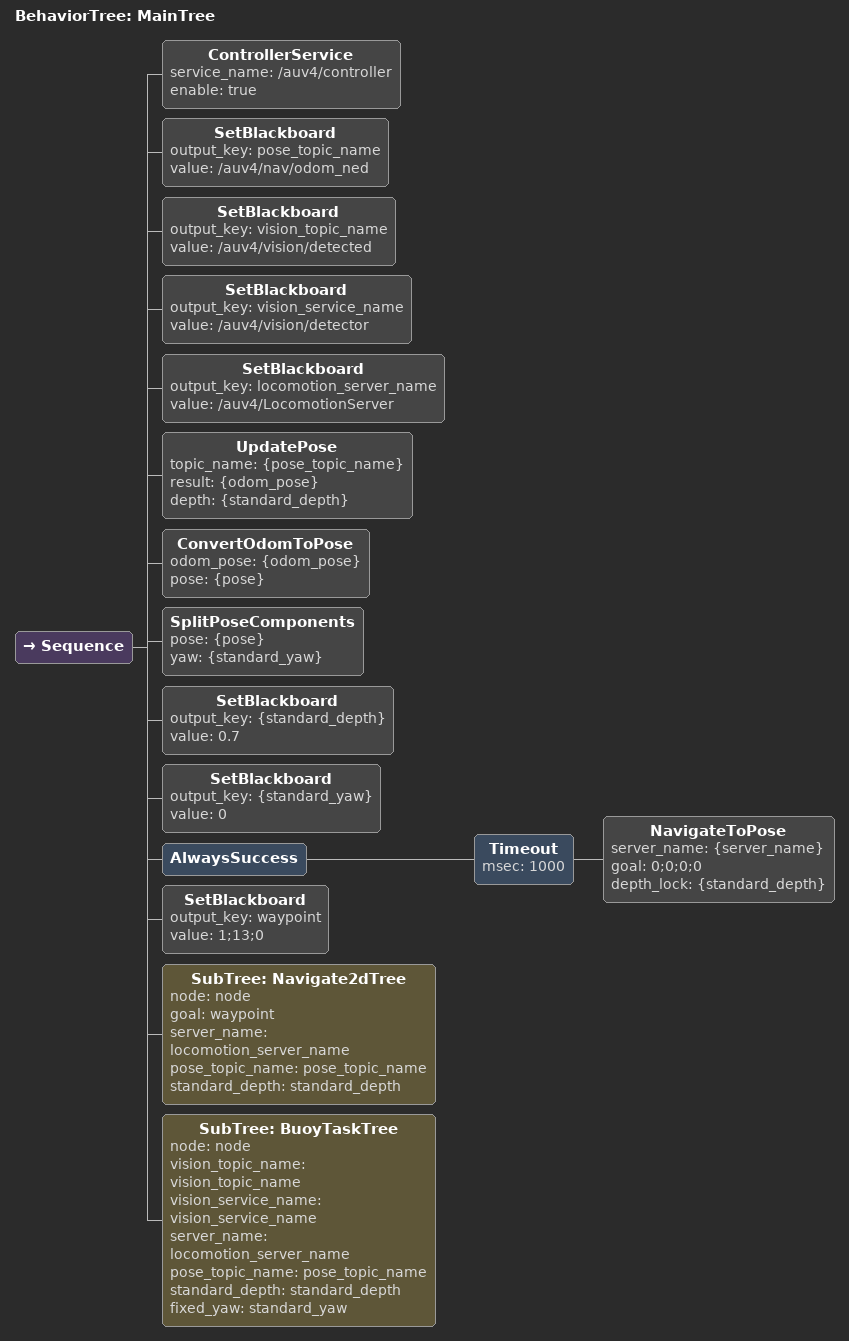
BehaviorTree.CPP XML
<root main_tree_to_execute="MainTree">
  <include ros_pkg="bt_mission_planner" path="behavior_trees/navigate2d.xml"/>
  <include ros_pkg="bt_mission_planner" path="behavior_trees/robosub21/gate_task.xml"/>
  <include ros_pkg="bt_mission_planner" path="behavior_trees/robosub21/buoy_task.xml"/>

  <BehaviorTree ID="MainTree">
    <Sequence>
      <ControllerService service_name="/auv4/controller" enable="true"/>
      <SetBlackboard output_key="pose_topic_name" value="/auv4/nav/odom_ned"/>
      <SetBlackboard output_key="vision_topic_name" value="/auv4/vision/detected" />
      <SetBlackboard output_key="vision_service_name" value="/auv4/vision/detector" />
      <SetBlackboard output_key="locomotion_server_name" value="/auv4/LocomotionServer" />

      <UpdatePose topic_name="{pose_topic_name}" result="{odom_pose}" depth="{standard_depth}"/>
      <ConvertOdomToPose odom_pose="{odom_pose}" pose="{pose}" />
      <SplitPoseComponents pose="{pose}" yaw="{standard_yaw}" />

      <SetBlackboard output_key="{standard_depth}" value="0.7" />
      <SetBlackboard output_key="{standard_yaw}" value="0" />

      <!-- Submerge AUV to correct depth-->
      <AlwaysSuccess>
          <Timeout msec="1000">
              <NavigateToPose server_name="{server_name}" goal="0;0;0;0" depth_lock="{standard_depth}" />
          </Timeout>
      </AlwaysSuccess>

      <!-- Travel to buoy task -->
      <SetBlackboard output_key="waypoint" value="1;13;0" />
      <SubTree ID="Navigate2dTree" node="node" goal="waypoint" server_name="locomotion_server_name" pose_topic_name="pose_topic_name" standard_depth="standard_depth"/>

      <!-- Run buoy task -->
      <SubTree ID="BuoyTaskTree" node="node"
               vision_topic_name="vision_topic_name" vision_service_name="vision_service_name"
               server_name="locomotion_server_name" pose_topic_name="pose_topic_name"
               standard_depth="standard_depth" fixed_yaw="standard_yaw" />
    </Sequence>
  </BehaviorTree>
</root>
